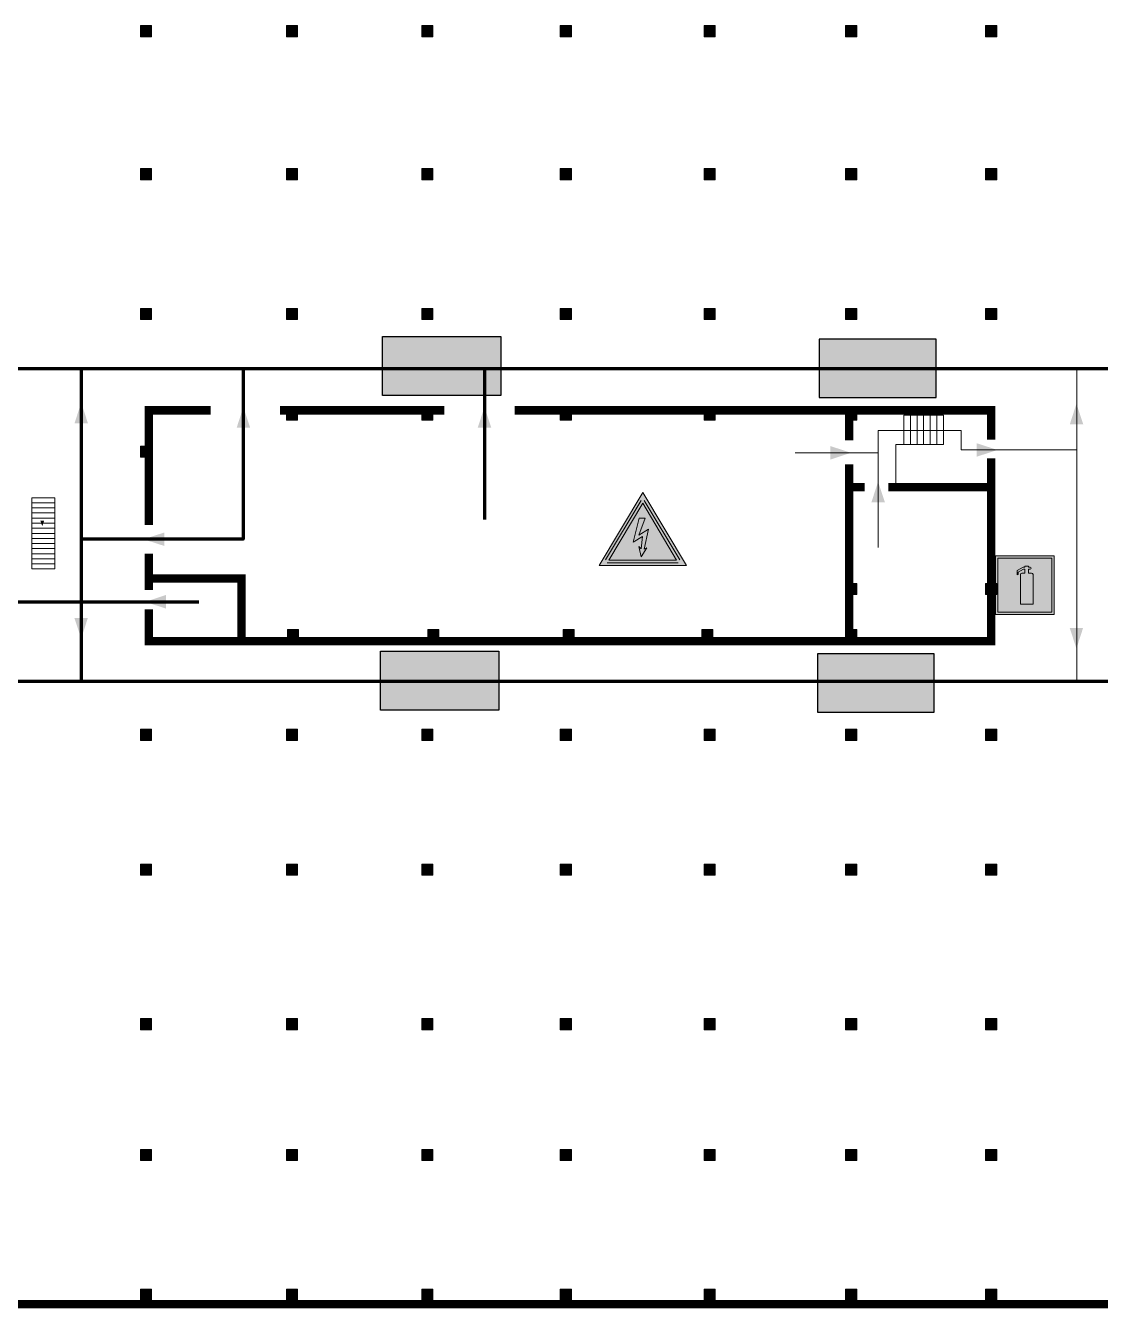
# Model space of a CAD drawing. Header units: millimetres. Extents: x 13810 to 67229, y 12374 to 21950.
# Drawn here: x 26948.2 to 27066, y 15072.4 to 15213 of the extents above; entities that cross this region are included whole.
import ezdxf

# ---------------------------------------------------------------- set-up
doc = ezdxf.new("R2010")
doc.units = ezdxf.units.MM
doc.layers.add('План_Штампы', color=7, linetype='Continuous')

# ---------------------------------------------------------------- blocks, each defined once
blk = doc.blocks.new('A$C32E8229D')
at = {"true_color": 0xffffff}
blk.add_hatch(color=7, dxfattribs=at).paths.add_polyline_path([(0, 0), (0, -8), (16, -8), (16, 0)])
h = blk.add_hatch(color=126)
h.paths.add_polyline_path([(0.2, -0.2), (15.8, -0.2), (15.8, -7.8), (0.2, -7.8)])
h.paths.add_polyline_path([(13.49, -2.05), (12.08, -2.05), (11.37, -2.63, 0.162397), (11.29, -2.84), (11.29, -3.63), (10.35, -3.63), (10.35, -4.05), (11.68, -4.05), (11.68, -3.48), (12.26, -4.28), (11.29, -5.1), (11.29, -6.78), (11.85, -6.78), (11.85, -5.44), (12.8, -4.64), (12.8, -5.94), (14.46, -5.94), (14.46, -5.39), (13.45, -5.39), (13.45, -3.97), (12.46, -2.59), (13.15, -2.59), (13.69, -3.34), (14.18, -3)], flags=16)
h.paths.add_polyline_path([(10.74, -1.82, 1), (11.8, -1.82, 1)], flags=16)
h.paths.add_polyline_path([(9.39, -3.59), (5.99, -3.59), (6.56, -3.03), (5.91, -3.03), (5.1, -3.83), (5.91, -4.64), (6.56, -4.64), (5.99, -4.09), (9.39, -4.09)], flags=16)
h.paths.add_polyline_path([(4.29, -1.08), (1.72, -1.08), (1.72, -6.6), (4.29, -6.6)], flags=16)
at = {"color": 126}
blk.add_lwpolyline([(16, -8), (0, -8), (0, 0), (16, 0)], close=True, dxfattribs=at)
blk = doc.blocks.new('A$C3E6D3DDE')
at = {"lineweight": 5}
h = blk.add_hatch(color=40, dxfattribs=at)
h.paths.add_polyline_path([(24.1, 1.45), (16.46, -11.35), (31.74, -11.35)])
h.paths.add_polyline_path([(24.09, -0.46), (30.03, -10.41), (18.14, -10.41)], flags=16)
h.paths.add_polyline_path([(24.54, -3.08), (23.41, -6.02), (25.13, -5.01), (24.33, -8.5), (24.82, -8.27), (23.79, -9.86), (23.4, -8.04), (23.8, -8.43), (24.04, -6.29), (22.39, -7.25), (23.44, -3.08)], flags=0)
h = blk.add_hatch(color=256, dxfattribs=at)
h.paths.add_polyline_path([(24.37, 0.03, 0.567511), (23.82, 0.03), (17.59, -10.4, 0.582454), (17.86, -10.88), (30.32, -10.88, 0.582149), (30.6, -10.4)])
h.paths.add_polyline_path([(24.09, -0.46), (18.14, -10.41), (30.03, -10.41)], flags=16)
h.paths.add_polyline_path([(24.54, -3.08), (23.41, -6.02), (25.13, -5.01), (24.33, -8.5), (24.82, -8.27), (23.79, -9.86), (23.4, -8.04), (23.8, -8.43), (24.04, -6.29), (22.39, -7.25), (23.44, -3.08)], flags=0)
h = blk.add_hatch(color=40, dxfattribs=at)
h.paths.add_polyline_path([(24.09, -0.46), (18.14, -10.41), (30.03, -10.41)])
h.paths.add_polyline_path([(24.82, -8.27), (23.79, -9.86), (23.4, -8.04), (23.8, -8.43), (24.04, -6.29), (22.39, -7.25), (23.44, -3.08), (24.54, -3.08), (23.41, -6.02), (25.13, -5.01), (24.33, -8.5)], flags=16)
at = {"color": 40, "lineweight": 5}
for p, q in [((16.46, -11.35), (24.1, 1.45)), ((24.1, 1.45), (31.74, -11.35))]:
    blk.add_line(p, q, dxfattribs=at)
at = {"lineweight": 5}
for p, q in [((17.59, -10.4), (23.82, 0.03)), ((24.37, 0.03), (30.6, -10.4)), ((18.14, -10.41), (24.09, -0.46)), ((24.09, -0.46), (30.03, -10.41)), ((23.44, -3.08), (22.39, -7.25)), ((23.41, -6.02), (24.54, -3.08)), ((24.54, -3.08), (23.44, -3.08)), ((22.39, -7.25), (24.04, -6.29)), ((25.13, -5.01), (23.41, -6.02)), ((24.04, -6.29), (23.8, -8.43)), ((24.33, -8.5), (25.13, -5.01)), ((23.8, -8.43), (23.4, -8.04)), ((23.4, -8.04), (23.79, -9.86)), ((23.79, -9.86), (24.82, -8.27)), ((24.82, -8.27), (24.33, -8.5)), ((17.86, -10.88), (30.32, -10.88)), ((18.14, -10.41), (30.03, -10.41))]:
    blk.add_line(p, q, dxfattribs=at)
at = {"color": 50, "lineweight": 5}
blk.add_line((31.74, -11.35), (16.46, -11.35), dxfattribs=at)
blk = doc.blocks.new('A$C3AD82952')
at = {"true_color": 0xf5f5ff}
h = blk.add_hatch(color=7, dxfattribs=at)
h.dxf.hatch_style = 1
h.paths.add_polyline_path([(8.21, 8.73, 0.414214), (7.89, 9.05), (7.22, 9.05), (7.22, 9.92), (7.59, 9.92, 1), (7.57, 10.36), (7.22, 10.36), (7.22, 10.6), (6.43, 10.6), (6.43, 10.36), (6.01, 10.36), (4.74, 9.59), (4.74, 8.69), (4.98, 8.73), (4.98, 9.26), (6.12, 9.91), (6.43, 9.91), (6.43, 9.05), (5.76, 9.05, 0.414214), (5.44, 8.73), (5.44, 2.2), (8.21, 2.2)], flags=0)
h.paths.add_polyline_path([(12.8, 12.8), (0, 12.8), (0, 0), (12.8, 0)])
h.paths.add_polyline_path([(0.51, 12.29), (12.29, 12.29), (12.29, 0.51), (0.51, 0.51)], flags=16)
h.paths.add_polyline_path([(4.74, 9.59), (6.01, 10.36), (6.43, 10.36), (6.43, 10.6), (7.22, 10.6), (7.22, 10.36), (7.59, 10.36, -0.94586), (7.59, 9.92), (7.22, 9.92), (7.22, 9.05), (7.89, 9.05, -0.414214), (8.21, 8.73), (8.21, 2.2), (5.44, 2.2), (5.44, 8.73, -0.414214), (5.76, 9.05), (6.43, 9.05), (6.43, 9.91), (6.12, 9.91), (4.98, 9.26), (4.98, 8.73), (4.74, 8.69)], flags=0)
h = blk.add_hatch(color=242)
h.dxf.hatch_style = 1
h.paths.add_polyline_path([(12.29, 12.29), (0.51, 12.29), (0.51, 0.51), (12.29, 0.51)])
h.paths.add_polyline_path([(4.74, 8.69), (4.74, 9.59), (6.01, 10.36), (6.43, 10.36), (6.43, 10.6), (7.22, 10.6), (7.22, 10.36), (7.59, 10.36, -0.94586), (7.59, 9.92), (7.22, 9.92), (7.22, 9.05), (7.89, 9.05, -0.414214), (8.21, 8.73), (8.21, 2.2), (5.44, 2.2), (5.44, 8.73, -0.414214), (5.76, 9.05), (6.43, 9.05), (6.43, 9.91), (6.12, 9.91), (4.98, 9.26), (4.98, 8.73)], flags=16)
h = blk.add_hatch(color=7, dxfattribs=at)
h.dxf.hatch_style = 1
h.paths.add_polyline_path([(8.21, 8.73, 0.414214), (7.89, 9.05), (7.22, 9.05), (7.22, 9.92), (7.59, 9.92, 1), (7.57, 10.36), (7.22, 10.36), (7.22, 10.6), (6.43, 10.6), (6.43, 10.36), (6.01, 10.36), (4.74, 9.59), (4.74, 8.69), (4.98, 8.73), (4.98, 9.26), (6.12, 9.91), (6.43, 9.91), (6.43, 9.05), (5.76, 9.05, 0.414214), (5.44, 8.73), (5.44, 2.2), (8.21, 2.2)])
at = {"color": 242, "lineweight": 5}
for p, q in [((0, 0), (0, 12.8)), ((0, 12.8), (12.8, 12.8)), ((12.8, 0), (12.8, 12.8)), ((6.01, 10.36), (4.74, 9.59)), ((4.74, 9.59), (4.74, 8.69)), ((4.74, 8.69), (4.98, 8.73)), ((4.98, 9.26), (6.12, 9.91)), ((4.98, 8.73), (4.98, 9.26)), ((5.44, 2.2), (5.44, 8.73)), ((5.76, 9.05), (6.43, 9.05)), ((6.01, 10.36), (6.43, 10.36)), ((6.12, 9.91), (6.43, 9.91)), ((7.22, 10.6), (6.43, 10.6)), ((6.43, 10.6), (6.43, 10.36)), ((6.43, 9.91), (6.43, 9.05)), ((7.22, 10.36), (7.22, 10.6)), ((7.59, 10.36), (7.22, 10.36)), ((7.22, 9.05), (7.22, 9.92)), ((7.59, 9.92), (7.22, 9.92)), ((7.89, 9.05), (7.22, 9.05)), ((8.21, 2.2), (8.21, 8.73)), ((0, 0), (12.8, 0)), ((5.44, 2.2), (8.21, 2.2))]:
    blk.add_line(p, q, dxfattribs=at)
blk.add_lwpolyline([(0.51, 12.29), (12.29, 12.29), (12.29, 0.51), (0.51, 0.51)], close=True, dxfattribs=at)
for centre, radius, start, end in [((5.76, 8.73), 0.32, 90, 180), ((7.58, 10.14), 0.223, 273.1875, 86.8125), ((7.89, 8.73), 0.32, 0, 90)]:
    blk.add_arc(centre, radius, start, end, dxfattribs=at)

msp = doc.modelspace()

# ---------------------------------------------------------------- hatches: boundary and pattern name
at = {"lineweight": 0}
h = msp.add_hatch(color=256, dxfattribs=at)
h.dxf.hatch_style = 1
h.paths.add_polyline_path([(26960.78, 15212.98), (26960.78, 15211.75), (26962, 15211.75), (26962, 15212.98)])
h = msp.add_hatch(color=256, dxfattribs=at)
h.dxf.hatch_style = 1
h.paths.add_polyline_path([(26976.79, 15212.98), (26976.79, 15211.75), (26978.01, 15211.75), (26978.01, 15212.98)])
h = msp.add_hatch(color=256, dxfattribs=at)
h.dxf.hatch_style = 1
h.paths.add_polyline_path([(26991.62, 15212.98), (26991.62, 15211.75), (26992.84, 15211.75), (26992.84, 15212.98)])
h = msp.add_hatch(color=256, dxfattribs=at)
h.dxf.hatch_style = 1
h.paths.add_polyline_path([(27006.8, 15212.98), (27006.8, 15211.75), (27008.02, 15211.75), (27008.02, 15212.98)])
h = msp.add_hatch(color=256, dxfattribs=at)
h.dxf.hatch_style = 1
h.paths.add_polyline_path([(27022.57, 15212.98), (27022.57, 15211.75), (27023.79, 15211.75), (27023.79, 15212.98)])
h = msp.add_hatch(color=256, dxfattribs=at)
h.dxf.hatch_style = 1
h.paths.add_polyline_path([(27038.07, 15212.98), (27038.07, 15211.75), (27039.29, 15211.75), (27039.29, 15212.98)])
h = msp.add_hatch(color=256, dxfattribs=at)
h.dxf.hatch_style = 1
h.paths.add_polyline_path([(27053.42, 15212.98), (27053.42, 15211.75), (27054.64, 15211.75), (27054.64, 15212.98)])
h = msp.add_hatch(color=256, dxfattribs=at)
h.dxf.hatch_style = 1
h.paths.add_polyline_path([(26960.78, 15197.31), (26960.78, 15196.08), (26962, 15196.08), (26962, 15197.31)])
h = msp.add_hatch(color=256, dxfattribs=at)
h.dxf.hatch_style = 1
h.paths.add_polyline_path([(26976.79, 15197.31), (26976.79, 15196.08), (26978.01, 15196.08), (26978.01, 15197.31)])
h = msp.add_hatch(color=256, dxfattribs=at)
h.dxf.hatch_style = 1
h.paths.add_polyline_path([(26991.62, 15197.31), (26991.62, 15196.08), (26992.84, 15196.08), (26992.84, 15197.31)])
h = msp.add_hatch(color=256, dxfattribs=at)
h.dxf.hatch_style = 1
h.paths.add_polyline_path([(27006.8, 15197.31), (27006.8, 15196.08), (27008.02, 15196.08), (27008.02, 15197.31)])
h = msp.add_hatch(color=256, dxfattribs=at)
h.dxf.hatch_style = 1
h.paths.add_polyline_path([(27022.57, 15197.31), (27022.57, 15196.08), (27023.79, 15196.08), (27023.79, 15197.31)])
h = msp.add_hatch(color=256, dxfattribs=at)
h.dxf.hatch_style = 1
h.paths.add_polyline_path([(27038.07, 15197.31), (27038.07, 15196.08), (27039.29, 15196.08), (27039.29, 15197.31)])
h = msp.add_hatch(color=256, dxfattribs=at)
h.dxf.hatch_style = 1
h.paths.add_polyline_path([(27053.42, 15197.31), (27053.42, 15196.08), (27054.64, 15196.08), (27054.64, 15197.31)])
h = msp.add_hatch(color=256, dxfattribs=at)
h.dxf.hatch_style = 1
h.paths.add_polyline_path([(26960.78, 15181.99), (26960.78, 15180.76), (26962, 15180.76), (26962, 15181.99)])
h = msp.add_hatch(color=256, dxfattribs=at)
h.dxf.hatch_style = 1
h.paths.add_polyline_path([(26976.79, 15181.99), (26976.79, 15180.76), (26978.01, 15180.76), (26978.01, 15181.99)])
h = msp.add_hatch(color=256, dxfattribs=at)
h.dxf.hatch_style = 1
h.paths.add_polyline_path([(26991.62, 15181.99), (26991.62, 15180.76), (26992.84, 15180.76), (26992.84, 15181.99)])
h = msp.add_hatch(color=256, dxfattribs=at)
h.dxf.hatch_style = 1
h.paths.add_polyline_path([(27006.8, 15181.99), (27006.8, 15180.76), (27008.02, 15180.76), (27008.02, 15181.99)])
h = msp.add_hatch(color=256, dxfattribs=at)
h.dxf.hatch_style = 1
h.paths.add_polyline_path([(27022.57, 15181.99), (27022.57, 15180.76), (27023.79, 15180.76), (27023.79, 15181.99)])
h = msp.add_hatch(color=256, dxfattribs=at)
h.dxf.hatch_style = 1
h.paths.add_polyline_path([(27038.07, 15181.99), (27038.07, 15180.76), (27039.29, 15180.76), (27039.29, 15181.99)])
h = msp.add_hatch(color=256, dxfattribs=at)
h.dxf.hatch_style = 1
h.paths.add_polyline_path([(27053.42, 15181.99), (27053.42, 15180.76), (27054.64, 15180.76), (27054.64, 15181.99)])
h = msp.add_hatch(color=256, dxfattribs=at)
h.dxf.hatch_style = 1
h.paths.add_polyline_path([(26976.79, 15171), (26976.79, 15169.76), (26978.01, 15169.76), (26978.01, 15171)])
h = msp.add_hatch(color=256, dxfattribs=at)
h.dxf.hatch_style = 1
h.paths.add_polyline_path([(26991.62, 15171), (26991.62, 15169.76), (26992.84, 15169.76), (26992.84, 15171)])
h = msp.add_hatch(color=256, dxfattribs=at)
h.dxf.hatch_style = 1
h.paths.add_polyline_path([(27006.8, 15171), (27006.8, 15169.76), (27008.02, 15169.76), (27008.02, 15171)])
h = msp.add_hatch(color=256, dxfattribs=at)
h.dxf.hatch_style = 1
h.paths.add_polyline_path([(27022.57, 15171), (27022.57, 15169.76), (27023.79, 15169.76), (27023.79, 15171)])
h = msp.add_hatch(color=256, dxfattribs=at)
h.dxf.hatch_style = 1
h.paths.add_polyline_path([(27038.07, 15171), (27038.07, 15169.76), (27039.29, 15169.76), (27039.29, 15171)])
h = msp.add_hatch(color=256, dxfattribs=at)
h.dxf.hatch_style = 1
h.paths.add_polyline_path([(26960.78, 15166.9), (26960.78, 15165.67), (26962, 15165.67), (26962, 15166.9)])
h = msp.add_hatch(color=256, dxfattribs=at)
h.dxf.hatch_style = 1
h.paths.add_polyline_path([(27038.07, 15151.86), (27038.07, 15150.63), (27039.29, 15150.63), (27039.29, 15151.86)])
h = msp.add_hatch(color=256, dxfattribs=at)
h.dxf.hatch_style = 1
h.paths.add_polyline_path([(27053.42, 15151.86), (27053.42, 15150.63), (27054.64, 15150.63), (27054.64, 15151.86)])
h = msp.add_hatch(color=256, dxfattribs=at)
h.dxf.hatch_style = 1
h.paths.add_polyline_path([(26976.9, 15146.81), (26976.9, 15145.58), (26978.12, 15145.58), (26978.12, 15146.81)])
h = msp.add_hatch(color=256, dxfattribs=at)
h.dxf.hatch_style = 1
h.paths.add_polyline_path([(26992.29, 15146.81), (26992.29, 15145.58), (26993.51, 15145.58), (26993.51, 15146.81)])
h = msp.add_hatch(color=256, dxfattribs=at)
h.dxf.hatch_style = 1
h.paths.add_polyline_path([(27007.12, 15146.81), (27007.12, 15145.58), (27008.34, 15145.58), (27008.34, 15146.81)])
h = msp.add_hatch(color=256, dxfattribs=at)
h.dxf.hatch_style = 1
h.paths.add_polyline_path([(27022.3, 15146.81), (27022.3, 15145.58), (27023.52, 15145.58), (27023.52, 15146.81)])
h = msp.add_hatch(color=256, dxfattribs=at)
h.dxf.hatch_style = 1
h.paths.add_polyline_path([(27038.07, 15146.81), (27038.07, 15145.58), (27039.29, 15145.58), (27039.29, 15146.81)])
h = msp.add_hatch(color=256, dxfattribs=at)
h.dxf.hatch_style = 1
h.paths.add_polyline_path([(26960.78, 15135.86), (26960.78, 15134.63), (26962, 15134.63), (26962, 15135.86)])
h = msp.add_hatch(color=256, dxfattribs=at)
h.dxf.hatch_style = 1
h.paths.add_polyline_path([(26976.79, 15135.86), (26976.79, 15134.63), (26978.01, 15134.63), (26978.01, 15135.86)])
h = msp.add_hatch(color=256, dxfattribs=at)
h.dxf.hatch_style = 1
h.paths.add_polyline_path([(26991.62, 15135.86), (26991.62, 15134.63), (26992.84, 15134.63), (26992.84, 15135.86)])
h = msp.add_hatch(color=256, dxfattribs=at)
h.dxf.hatch_style = 1
h.paths.add_polyline_path([(27006.8, 15135.86), (27006.8, 15134.63), (27008.02, 15134.63), (27008.02, 15135.86)])
h = msp.add_hatch(color=256, dxfattribs=at)
h.dxf.hatch_style = 1
h.paths.add_polyline_path([(27022.57, 15135.86), (27022.57, 15134.63), (27023.79, 15134.63), (27023.79, 15135.86)])
h = msp.add_hatch(color=256, dxfattribs=at)
h.dxf.hatch_style = 1
h.paths.add_polyline_path([(27038.07, 15135.86), (27038.07, 15134.63), (27039.29, 15134.63), (27039.29, 15135.86)])
h = msp.add_hatch(color=256, dxfattribs=at)
h.dxf.hatch_style = 1
h.paths.add_polyline_path([(27053.42, 15135.86), (27053.42, 15134.63), (27054.64, 15134.63), (27054.64, 15135.86)])
h = msp.add_hatch(color=256, dxfattribs=at)
h.dxf.hatch_style = 1
h.paths.add_polyline_path([(26960.78, 15121.1), (26960.78, 15119.87), (26962, 15119.87), (26962, 15121.1)])
h = msp.add_hatch(color=256, dxfattribs=at)
h.dxf.hatch_style = 1
h.paths.add_polyline_path([(26976.79, 15121.1), (26976.79, 15119.87), (26978.01, 15119.87), (26978.01, 15121.1)])
h = msp.add_hatch(color=256, dxfattribs=at)
h.dxf.hatch_style = 1
h.paths.add_polyline_path([(26991.62, 15121.1), (26991.62, 15119.87), (26992.84, 15119.87), (26992.84, 15121.1)])
h = msp.add_hatch(color=256, dxfattribs=at)
h.dxf.hatch_style = 1
h.paths.add_polyline_path([(27006.8, 15121.1), (27006.8, 15119.87), (27008.02, 15119.87), (27008.02, 15121.1)])
h = msp.add_hatch(color=256, dxfattribs=at)
h.dxf.hatch_style = 1
h.paths.add_polyline_path([(27022.57, 15121.1), (27022.57, 15119.87), (27023.79, 15119.87), (27023.79, 15121.1)])
h = msp.add_hatch(color=256, dxfattribs=at)
h.dxf.hatch_style = 1
h.paths.add_polyline_path([(27038.07, 15121.1), (27038.07, 15119.87), (27039.29, 15119.87), (27039.29, 15121.1)])
h = msp.add_hatch(color=256, dxfattribs=at)
h.dxf.hatch_style = 1
h.paths.add_polyline_path([(27053.42, 15121.1), (27053.42, 15119.87), (27054.64, 15119.87), (27054.64, 15121.1)])
h = msp.add_hatch(color=256, dxfattribs=at)
h.dxf.hatch_style = 1
h.paths.add_polyline_path([(26960.78, 15104.16), (26960.78, 15102.93), (26962, 15102.93), (26962, 15104.16)])
h = msp.add_hatch(color=256, dxfattribs=at)
h.dxf.hatch_style = 1
h.paths.add_polyline_path([(26976.79, 15104.16), (26976.79, 15102.93), (26978.01, 15102.93), (26978.01, 15104.16)])
h = msp.add_hatch(color=256, dxfattribs=at)
h.dxf.hatch_style = 1
h.paths.add_polyline_path([(26991.62, 15104.16), (26991.62, 15102.93), (26992.84, 15102.93), (26992.84, 15104.16)])
h = msp.add_hatch(color=256, dxfattribs=at)
h.dxf.hatch_style = 1
h.paths.add_polyline_path([(27006.8, 15104.16), (27006.8, 15102.93), (27008.02, 15102.93), (27008.02, 15104.16)])
h = msp.add_hatch(color=256, dxfattribs=at)
h.dxf.hatch_style = 1
h.paths.add_polyline_path([(27022.57, 15104.16), (27022.57, 15102.93), (27023.79, 15102.93), (27023.79, 15104.16)])
h = msp.add_hatch(color=256, dxfattribs=at)
h.dxf.hatch_style = 1
h.paths.add_polyline_path([(27038.07, 15104.16), (27038.07, 15102.93), (27039.29, 15102.93), (27039.29, 15104.16)])
h = msp.add_hatch(color=256, dxfattribs=at)
h.dxf.hatch_style = 1
h.paths.add_polyline_path([(27053.42, 15104.16), (27053.42, 15102.93), (27054.64, 15102.93), (27054.64, 15104.16)])
h = msp.add_hatch(color=256, dxfattribs=at)
h.dxf.hatch_style = 1
h.paths.add_polyline_path([(26960.78, 15089.82), (26960.78, 15088.59), (26962, 15088.59), (26962, 15089.82)])
h = msp.add_hatch(color=256, dxfattribs=at)
h.dxf.hatch_style = 1
h.paths.add_polyline_path([(26976.79, 15089.82), (26976.79, 15088.59), (26978.01, 15088.59), (26978.01, 15089.82)])
h = msp.add_hatch(color=256, dxfattribs=at)
h.dxf.hatch_style = 1
h.paths.add_polyline_path([(26991.62, 15089.82), (26991.62, 15088.59), (26992.84, 15088.59), (26992.84, 15089.82)])
h = msp.add_hatch(color=256, dxfattribs=at)
h.dxf.hatch_style = 1
h.paths.add_polyline_path([(27006.8, 15089.82), (27006.8, 15088.59), (27008.02, 15088.59), (27008.02, 15089.82)])
h = msp.add_hatch(color=256, dxfattribs=at)
h.dxf.hatch_style = 1
h.paths.add_polyline_path([(27022.57, 15089.82), (27022.57, 15088.59), (27023.79, 15088.59), (27023.79, 15089.82)])
h = msp.add_hatch(color=256, dxfattribs=at)
h.dxf.hatch_style = 1
h.paths.add_polyline_path([(27038.07, 15089.82), (27038.07, 15088.59), (27039.29, 15088.59), (27039.29, 15089.82)])
h = msp.add_hatch(color=256, dxfattribs=at)
h.dxf.hatch_style = 1
h.paths.add_polyline_path([(27053.42, 15089.82), (27053.42, 15088.59), (27054.64, 15088.59), (27054.64, 15089.82)])
h = msp.add_hatch(color=256, dxfattribs=at)
h.dxf.hatch_style = 1
h.paths.add_polyline_path([(26960.78, 15074.49), (26960.78, 15073.26), (26962, 15073.26), (26962, 15074.49)])
h = msp.add_hatch(color=256, dxfattribs=at)
h.dxf.hatch_style = 1
h.paths.add_polyline_path([(26976.79, 15074.49), (26976.79, 15073.26), (26978.01, 15073.26), (26978.01, 15074.49)])
h = msp.add_hatch(color=256, dxfattribs=at)
h.dxf.hatch_style = 1
h.paths.add_polyline_path([(26991.62, 15074.49), (26991.62, 15073.26), (26992.84, 15073.26), (26992.84, 15074.49)])
h = msp.add_hatch(color=256, dxfattribs=at)
h.dxf.hatch_style = 1
h.paths.add_polyline_path([(27006.8, 15074.49), (27006.8, 15073.26), (27008.02, 15073.26), (27008.02, 15074.49)])
h = msp.add_hatch(color=256, dxfattribs=at)
h.dxf.hatch_style = 1
h.paths.add_polyline_path([(27022.57, 15074.49), (27022.57, 15073.26), (27023.79, 15073.26), (27023.79, 15074.49)])
h = msp.add_hatch(color=256, dxfattribs=at)
h.dxf.hatch_style = 1
h.paths.add_polyline_path([(27038.07, 15074.49), (27038.07, 15073.26), (27039.29, 15073.26), (27039.29, 15074.49)])
h = msp.add_hatch(color=256, dxfattribs=at)
h.dxf.hatch_style = 1
h.paths.add_polyline_path([(27053.42, 15074.49), (27053.42, 15073.26), (27054.64, 15073.26), (27054.64, 15074.49)])

# ---------------------------------------------------------------- linework, layer by layer
for points in [[(26962, 15211.75), (26960.78, 15211.75), (26960.78, 15212.98), (26962, 15212.98)], [(26978.01, 15211.75), (26976.79, 15211.75), (26976.79, 15212.98), (26978.01, 15212.98)], [(26992.84, 15211.75), (26991.62, 15211.75), (26991.62, 15212.98), (26992.84, 15212.98)], [(27008.02, 15211.75), (27006.8, 15211.75), (27006.8, 15212.98), (27008.02, 15212.98)], [(27023.79, 15211.75), (27022.57, 15211.75), (27022.57, 15212.98), (27023.79, 15212.98)], [(27039.29, 15211.75), (27038.07, 15211.75), (27038.07, 15212.98), (27039.29, 15212.98)], [(27054.64, 15211.75), (27053.42, 15211.75), (27053.42, 15212.98), (27054.64, 15212.98)], [(26962, 15196.08), (26960.78, 15196.08), (26960.78, 15197.31), (26962, 15197.31)], [(26978.01, 15196.08), (26976.79, 15196.08), (26976.79, 15197.31), (26978.01, 15197.31)], [(26992.84, 15196.08), (26991.62, 15196.08), (26991.62, 15197.31), (26992.84, 15197.31)], [(27008.02, 15196.08), (27006.8, 15196.08), (27006.8, 15197.31), (27008.02, 15197.31)], [(27023.79, 15196.08), (27022.57, 15196.08), (27022.57, 15197.31), (27023.79, 15197.31)], [(27039.29, 15196.08), (27038.07, 15196.08), (27038.07, 15197.31), (27039.29, 15197.31)], [(27054.64, 15196.08), (27053.42, 15196.08), (27053.42, 15197.31), (27054.64, 15197.31)], [(26962, 15180.76), (26960.78, 15180.76), (26960.78, 15181.99), (26962, 15181.99)], [(26978.01, 15180.76), (26976.79, 15180.76), (26976.79, 15181.99), (26978.01, 15181.99)], [(26992.84, 15180.76), (26991.62, 15180.76), (26991.62, 15181.99), (26992.84, 15181.99)], [(27008.02, 15180.76), (27006.8, 15180.76), (27006.8, 15181.99), (27008.02, 15181.99)], [(27023.79, 15180.76), (27022.57, 15180.76), (27022.57, 15181.99), (27023.79, 15181.99)], [(27039.29, 15180.76), (27038.07, 15180.76), (27038.07, 15181.99), (27039.29, 15181.99)], [(27054.64, 15180.76), (27053.42, 15180.76), (27053.42, 15181.99), (27054.64, 15181.99)], [(26978.01, 15169.76), (26976.79, 15169.76), (26976.79, 15171), (26978.01, 15171)], [(26992.84, 15169.76), (26991.62, 15169.76), (26991.62, 15171), (26992.84, 15171)], [(27008.02, 15169.76), (27006.8, 15169.76), (27006.8, 15171), (27008.02, 15171)], [(27023.79, 15169.76), (27022.57, 15169.76), (27022.57, 15171), (27023.79, 15171)], [(27039.29, 15169.76), (27038.07, 15169.76), (27038.07, 15171), (27039.29, 15171)], [(27045.17, 15167.09), (27044.44, 15167.09), (27044.44, 15170.28), (27045.17, 15170.28)], [(27045.9, 15167.09), (27045.17, 15167.09), (27045.17, 15170.28), (27045.9, 15170.28)], [(27046.62, 15167.09), (27045.9, 15167.09), (27045.9, 15170.28), (27046.62, 15170.28)], [(27047.35, 15167.09), (27046.62, 15167.09), (27046.62, 15170.28), (27047.35, 15170.28)], [(27048.08, 15167.09), (27047.35, 15167.09), (27047.35, 15170.28), (27048.08, 15170.28)], [(27048.81, 15167.09), (27048.08, 15167.09), (27048.08, 15170.28), (27048.81, 15170.28)], [(26962, 15165.67), (26960.78, 15165.67), (26960.78, 15166.9), (26962, 15166.9)], [(26951.4, 15161.24), (26948.89, 15161.24), (26948.89, 15160.69), (26951.4, 15160.69)], [(26951.4, 15160.69), (26948.89, 15160.69), (26948.89, 15160.13), (26951.4, 15160.13)], [(26951.4, 15160.13), (26948.89, 15160.13), (26948.89, 15159.57), (26951.4, 15159.57)], [(26951.4, 15159.57), (26948.89, 15159.57), (26948.89, 15159.02), (26951.4, 15159.02)], [(26951.4, 15159.02), (26948.89, 15159.02), (26948.89, 15158.46), (26951.4, 15158.46)], [(26951.4, 15158.46), (26948.89, 15158.46), (26948.89, 15157.9), (26951.4, 15157.9)], [(26951.4, 15157.9), (26948.89, 15157.9), (26948.89, 15157.34), (26951.4, 15157.34)], [(26951.4, 15157.34), (26948.89, 15157.34), (26948.89, 15156.79), (26951.4, 15156.79)], [(26951.4, 15156.79), (26948.89, 15156.79), (26948.89, 15156.23), (26951.4, 15156.23)], [(26951.4, 15156.23), (26948.89, 15156.23), (26948.89, 15155.67), (26951.4, 15155.67)], [(26951.4, 15155.67), (26948.89, 15155.67), (26948.89, 15155.11), (26951.4, 15155.11)], [(26951.4, 15155.11), (26948.89, 15155.11), (26948.89, 15154.56), (26951.4, 15154.56)], [(26951.4, 15154.56), (26948.89, 15154.56), (26948.89, 15154), (26951.4, 15154)], [(26951.4, 15154), (26948.89, 15154), (26948.89, 15153.44), (26951.4, 15153.44)], [(27039.29, 15150.63), (27038.07, 15150.63), (27038.07, 15151.86), (27039.29, 15151.86)], [(27054.64, 15150.63), (27053.42, 15150.63), (27053.42, 15151.86), (27054.64, 15151.86)], [(26978.12, 15145.58), (26976.9, 15145.58), (26976.9, 15146.81), (26978.12, 15146.81)], [(26993.51, 15145.58), (26992.29, 15145.58), (26992.29, 15146.81), (26993.51, 15146.81)], [(27008.34, 15145.58), (27007.12, 15145.58), (27007.12, 15146.81), (27008.34, 15146.81)], [(27023.52, 15145.58), (27022.3, 15145.58), (27022.3, 15146.81), (27023.52, 15146.81)], [(27039.29, 15145.58), (27038.07, 15145.58), (27038.07, 15146.81), (27039.29, 15146.81)], [(26962, 15134.63), (26960.78, 15134.63), (26960.78, 15135.86), (26962, 15135.86)], [(26978.01, 15134.63), (26976.79, 15134.63), (26976.79, 15135.86), (26978.01, 15135.86)], [(26992.84, 15134.63), (26991.62, 15134.63), (26991.62, 15135.86), (26992.84, 15135.86)], [(27008.02, 15134.63), (27006.8, 15134.63), (27006.8, 15135.86), (27008.02, 15135.86)], [(27023.79, 15134.63), (27022.57, 15134.63), (27022.57, 15135.86), (27023.79, 15135.86)], [(27039.29, 15134.63), (27038.07, 15134.63), (27038.07, 15135.86), (27039.29, 15135.86)], [(27054.64, 15134.63), (27053.42, 15134.63), (27053.42, 15135.86), (27054.64, 15135.86)], [(26962, 15119.87), (26960.78, 15119.87), (26960.78, 15121.1), (26962, 15121.1)], [(26978.01, 15119.87), (26976.79, 15119.87), (26976.79, 15121.1), (26978.01, 15121.1)], [(26992.84, 15119.87), (26991.62, 15119.87), (26991.62, 15121.1), (26992.84, 15121.1)], [(27008.02, 15119.87), (27006.8, 15119.87), (27006.8, 15121.1), (27008.02, 15121.1)], [(27023.79, 15119.87), (27022.57, 15119.87), (27022.57, 15121.1), (27023.79, 15121.1)], [(27039.29, 15119.87), (27038.07, 15119.87), (27038.07, 15121.1), (27039.29, 15121.1)], [(27054.64, 15119.87), (27053.42, 15119.87), (27053.42, 15121.1), (27054.64, 15121.1)], [(26962, 15102.93), (26960.78, 15102.93), (26960.78, 15104.16), (26962, 15104.16)], [(26978.01, 15102.93), (26976.79, 15102.93), (26976.79, 15104.16), (26978.01, 15104.16)], [(26992.84, 15102.93), (26991.62, 15102.93), (26991.62, 15104.16), (26992.84, 15104.16)], [(27008.02, 15102.93), (27006.8, 15102.93), (27006.8, 15104.16), (27008.02, 15104.16)], [(27023.79, 15102.93), (27022.57, 15102.93), (27022.57, 15104.16), (27023.79, 15104.16)], [(27039.29, 15102.93), (27038.07, 15102.93), (27038.07, 15104.16), (27039.29, 15104.16)], [(27054.64, 15102.93), (27053.42, 15102.93), (27053.42, 15104.16), (27054.64, 15104.16)], [(26962, 15088.59), (26960.78, 15088.59), (26960.78, 15089.82), (26962, 15089.82)], [(26978.01, 15088.59), (26976.79, 15088.59), (26976.79, 15089.82), (26978.01, 15089.82)], [(26992.84, 15088.59), (26991.62, 15088.59), (26991.62, 15089.82), (26992.84, 15089.82)], [(27008.02, 15088.59), (27006.8, 15088.59), (27006.8, 15089.82), (27008.02, 15089.82)], [(27023.79, 15088.59), (27022.57, 15088.59), (27022.57, 15089.82), (27023.79, 15089.82)], [(27039.29, 15088.59), (27038.07, 15088.59), (27038.07, 15089.82), (27039.29, 15089.82)], [(27054.64, 15088.59), (27053.42, 15088.59), (27053.42, 15089.82), (27054.64, 15089.82)], [(26962, 15073.26), (26960.78, 15073.26), (26960.78, 15074.49), (26962, 15074.49)], [(26978.01, 15073.26), (26976.79, 15073.26), (26976.79, 15074.49), (26978.01, 15074.49)], [(26992.84, 15073.26), (26991.62, 15073.26), (26991.62, 15074.49), (26992.84, 15074.49)], [(27008.02, 15073.26), (27006.8, 15073.26), (27006.8, 15074.49), (27008.02, 15074.49)], [(27023.79, 15073.26), (27022.57, 15073.26), (27022.57, 15074.49), (27023.79, 15074.49)], [(27039.29, 15073.26), (27038.07, 15073.26), (27038.07, 15074.49), (27039.29, 15074.49)], [(27054.64, 15073.26), (27053.42, 15073.26), (27053.42, 15074.49), (27054.64, 15074.49)]]:
    msp.add_lwpolyline(points, close=True, dxfattribs=at)
at = {"color": 126, "lineweight": 100, "true_color": 0x008754}
for points in [[(27244.57, 15175.38), (26784.21, 15175.38)], [(26954.3, 15175.38), (26954.3, 15155.91)], [(26972.06, 15175.38), (26972.06, 15158.86)], [(26998.48, 15175.38), (26998.48, 15158.86)], [(26972.06, 15158.86), (26972.06, 15156.69), (26954.3, 15156.69), (26954.3, 15141.1)], [(26940.85, 15149.82), (26953.01, 15149.82), (26967.19, 15149.82)], [(27244.57, 15141.1), (26784.21, 15141.1)]]:
    msp.add_lwpolyline(points, dxfattribs=at)
at = {"color": 126, "lineweight": 0, "true_color": 0x008754}
for points in [[(27063.4, 15175.38), (27063.4, 15141.1)], [(27032.56, 15166.16), (27041.64, 15166.16), (27041.64, 15155.8), (27041.64, 15168.6), (27050.72, 15168.6), (27050.72, 15166.49), (27063.4, 15166.49)]]:
    msp.add_lwpolyline(points, dxfattribs=at)
at = {"lineweight": 0, "const_width": 0.924}
for points in [[(26961.7, 15158.26), (26961.7, 15170.82), (26968.5, 15170.82)], [(26976.07, 15170.82), (26994.1, 15170.82)], [(27001.79, 15170.82), (27054.03, 15170.82), (27054.03, 15167.62)], [(27038.45, 15167.53), (27038.45, 15170.82)], [(27054.03, 15165.55), (27054.03, 15145.51), (26961.7, 15145.51), (26961.7, 15149)], [(27040.16, 15162.4), (27038.45, 15162.4), (27038.45, 15164.9)], [(27038.45, 15162.4), (27038.45, 15145.54)], [(27054.03, 15162.4), (27042.77, 15162.4)], [(26961.7, 15151.14), (26961.7, 15155.11)], [(26961.7, 15152.39), (26971.87, 15152.39), (26971.87, 15145.51)], [(27072.96, 15072.86), (26791.17, 15072.86)]]:
    msp.add_lwpolyline(points, dxfattribs=at)
at = {"lineweight": 0}
msp.add_lwpolyline([(27048.81, 15167.09), (27043.59, 15167.09), (27043.59, 15162.62)], dxfattribs=at)
at = {"layer": 'План_Штампы', "color": 126, "true_color": 0x008754}
for points in [[(26955.04, 15169.4), (26953.57, 15169.4), (26954.3, 15171.66)], [(27064.12, 15169.28), (27062.64, 15169.28), (27063.37, 15171.55)], [(26972.82, 15168.92), (26971.34, 15168.92), (26972.07, 15171.18)], [(26999.24, 15168.92), (26997.76, 15168.92), (26998.49, 15171.18)], [(27036.41, 15165.43), (27036.41, 15166.9), (27038.67, 15166.17)], [(27052.45, 15165.74), (27052.45, 15167.21), (27054.71, 15166.48)], [(27042.38, 15160.74), (27040.9, 15160.74), (27041.63, 15163)], [(26963.4, 15157.43), (26963.4, 15155.96), (26961.13, 15156.69)], [(26963.58, 15150.58), (26963.58, 15149.1), (26961.32, 15149.83)], [(26953.55, 15148.07), (26955.03, 15148.07), (26954.3, 15145.81)], [(27062.63, 15146.98), (27064.1, 15146.98), (27063.37, 15144.71)]]:
    msp.add_solid(points, dxfattribs=at)
at = {"layer": 'План_Штампы'}
msp.add_solid([(26949.83, 15158.72), (26950.23, 15158.72), (26950.04, 15158.11)], dxfattribs=at)

# ---------------------------------------------------------------- block references
for name, p, xscale, yscale, zscale in [('A$C3E6D3DDE', (27000.78, 15160.92), 0.625, 0.625, 0.625), ('A$C3AD82952', (27054.51, 15148.46), 0.5, 0.5, 0.5)]:
    msp.add_blockref(name, p, dxfattribs=dict(xscale=xscale, yscale=yscale, zscale=zscale))
at = {"layer": 'План_Штампы', "color": 126, "true_color": 0x008754, "xscale": 0.8100087101568005, "yscale": 0.8100087101568005, "zscale": 0.8100087101568005, "rotation": 359.9978653237144}
for p in [(26987.32, 15178.92), (26987.11, 15144.44)]:
    msp.add_blockref('A$C32E8229D', p, dxfattribs=at)
at = {"layer": 'План_Штампы', "color": 126, "true_color": 0x008754, "xscale": -0.8, "yscale": 0.8, "zscale": 0.8}
for p in [(27047.99, 15178.61), (27047.78, 15144.13)]:
    msp.add_blockref('A$C32E8229D', p, dxfattribs=at)

doc.saveas('drawing.dxf')
